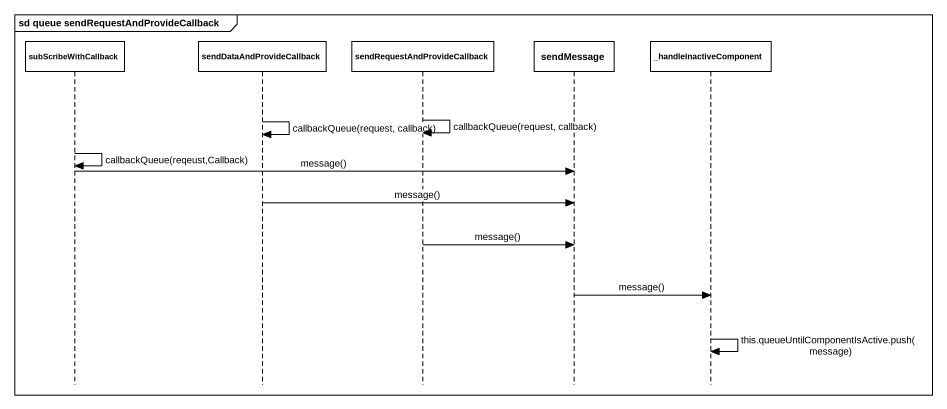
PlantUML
@startuml
mainframe sd queue sendRequestAndProvideCallback
hide footbox
participant subScribeWithCallback
participant sendDataAndProvideCallback
participant "sendRequestAndProvideCallback" as sendRequestAndProvideCallbac
participant sendMessage
participant "_handleInactiveComponent" as handleInactiveComponent

sendRequestAndProvideCallbac -> sendRequestAndProvideCallbac : callbackQueue(request, callback)
sendDataAndProvideCallback -> sendDataAndProvideCallback : callbackQueue(request, callback)
subScribeWithCallback -> subScribeWithCallback : callbackQueue(reqeust,Callback)
subScribeWithCallback -> sendMessage : message()
sendDataAndProvideCallback -> sendMessage : message()
sendRequestAndProvideCallbac -> sendMessage : message()
sendMessage -> handleInactiveComponent : message()
handleInactiveComponent -> handleInactiveComponent : this.queueUntilComponentIsActive.push(message)
@enduml
